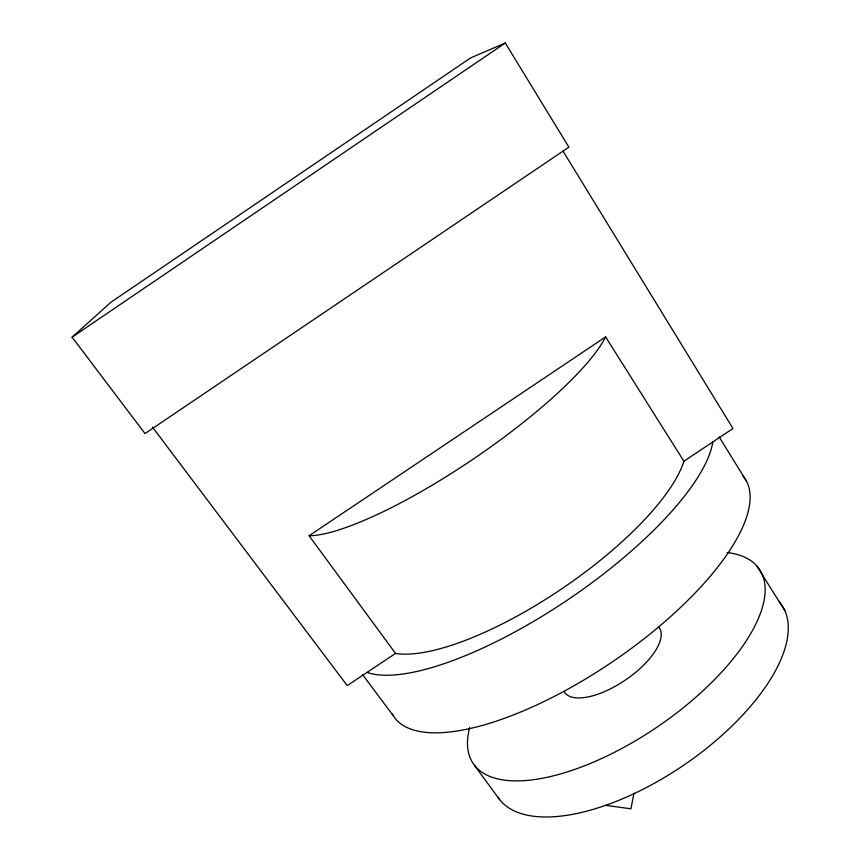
<?xml version="1.0" encoding="UTF-8"?>
<svg xmlns="http://www.w3.org/2000/svg" width="860" height="860" viewBox="0 0 860 860"><rect width="100%" height="100%" fill="white"/><g stroke="black" fill="none" stroke-linecap="round" stroke-linejoin="round"><path stroke-width="1.29" d="M712.811 441.965L712.532 443.61A215.097 68.542 -34.2 0 1 564.59 601.946A215.097 68.542 -34.2 0 1 368.488 672.885L367.048 672.413M634.024 793.124L630.907 808.808L605.655 805.336M72.1 337.185L110.865 302.29L470.646 57.889L505.282 43L568.901 147.167L145.007 433.569L72.1 337.185L505.282 43M395.546 653.417L309.095 535.759L605.612 336.905L683.893 461.239A184.706 58.695 -34.2 0 1 558.323 591.121A184.706 58.695 -34.2 0 1 395.546 653.417L347.236 685.613L152.456 427.087M683.893 461.239L732.967 428.527L563.063 151.188M362.512 674.552L393.493 716.014M474.462 765.379L499.596 799.553M756.779 565.966L784.943 610.826M719.132 436.869L746.523 481.235M779.149 601.591A171.409 77.411 -34.2 0 1 686.087 763.562A171.409 77.411 -34.2 0 1 497.521 796.586M743.051 476.021A212.087 77.346 -34.2 0 1 612.126 662.028A212.087 77.346 -34.2 0 1 392.257 713.843M605.612 336.905A190.071 42.183 -34.2 0 1 469.85 461.368A190.071 42.183 -34.2 0 1 309.095 535.759M658.524 626.843A57.297 24.069 -34.2 0 1 626.134 679.54A57.297 24.069 -34.2 0 1 564.235 691.795M727.055 552.518A172.968 73.121 -34.2 0 1 657.309 726.937A172.968 73.121 -34.2 0 1 469.635 727.56"/></g></svg>
